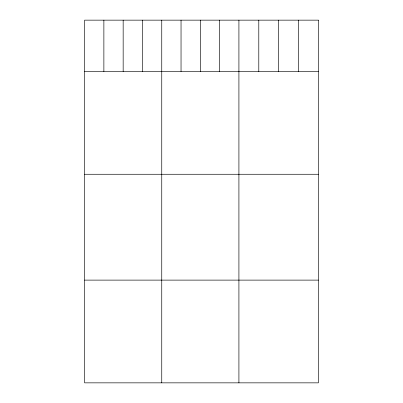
<?xml version="1.0" encoding="UTF-8"?>
<svg xmlns="http://www.w3.org/2000/svg" width="403" height="403" viewBox="0 0 403 403"><rect width="100%" height="100%" fill="white"/><g stroke="black" fill="none" stroke-linecap="round" stroke-linejoin="round"><path stroke-width="0.6" d="M84.58 71.532L318.42 71.532M84.58 174.267L318.42 174.267M84.58 280.115L318.42 280.115M298.542 20.15L298.542 71.532M278.664 20.15L278.664 71.532M258.791 20.15L258.791 71.532M238.914 20.15L238.914 382.85M219.625 20.15L219.625 71.532M200.331 20.15L200.331 71.532M181.038 20.15L181.038 71.532M161.749 20.15L161.749 382.85M142.455 20.15L142.455 71.532M123.162 20.15L123.162 71.532M103.873 20.15L103.873 71.532M318.42 20.15L84.58 20.15L84.58 382.85L318.42 382.85L318.42 20.15"/></g></svg>
